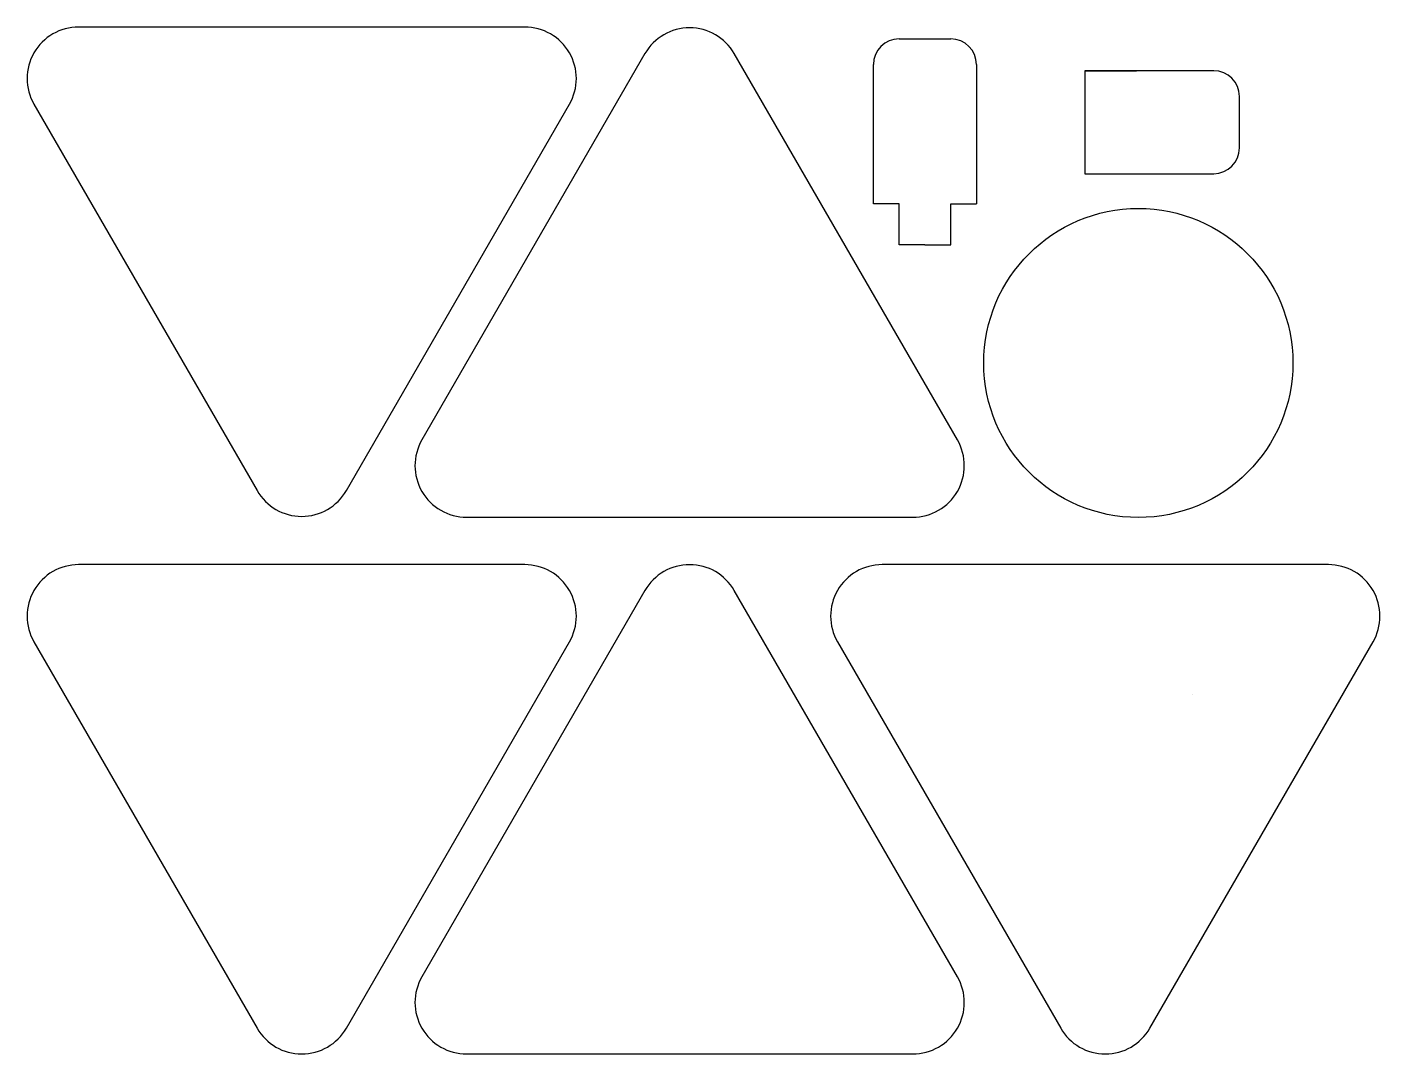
# Model space of a CAD drawing. Header units: inches. Extents: x -109 to 154, y -127 to 73.
import ezdxf

# ---------------------------------------------------------------- set-up
doc = ezdxf.new("R2010")
doc.units = ezdxf.units.IN
doc.header["$MEASUREMENT"] = 0
doc.layers.get('0').update_dxf_attribs({"color": 6})

msp = doc.modelspace()

# ---------------------------------------------------------------- linework, layer by layer
for p, q in [((60.28, 70.43), (70.28, 70.43)), ((55.28, 38.43), (55.28, 65.43)), ((75.28, 65.43), (75.28, 38.43)), ((96.32, 64.26), (96.32, 44.26)), ((96.32, 64.26), (106.32, 64.26)), ((106.32, 64.26), (96.32, 64.26)), ((121.32, 64.26), (106.32, 64.26)), ((126.32, 49.26), (126.32, 59.26)), ((96.32, 44.26), (106.32, 44.26)), ((106.32, 44.26), (121.32, 44.26)), ((60.28, 38.43), (55.28, 38.43)), ((60.28, 30.43), (60.28, 38.43)), ((70.28, 38.43), (75.28, 38.43)), ((70.28, 30.43), (70.28, 38.43)), ((65.28, 30.43), (60.28, 30.43)), ((65.28, 30.43), (70.28, 30.43)), ((117.25, -56.85), (117.25, -56.85))]:
    msp.add_line(p, q)
for points in [[(-47, -17.27), (-3.7, 57.73, 0.57735), (-12.36, 72.73), (-98.96, 72.73, 0.57735), (-107.62, 57.73), (-64.32, -17.27, 0.57735)], [(10.96, 67.57), (-32.34, -7.43, 0.57735), (-23.68, -22.43), (62.93, -22.43, 0.57735), (71.59, -7.43), (28.28, 67.57, 0.57735)], [(-47, -121.65), (-3.7, -46.65, 0.57735), (-12.36, -31.65), (-98.96, -31.65, 0.57735), (-107.62, -46.65), (-64.32, -121.65, 0.57735)], [(10.96, -36.65), (-32.34, -111.65, 0.57735), (-23.68, -126.65), (62.93, -126.65, 0.57735), (71.59, -111.65), (28.28, -36.65, 0.57735)], [(108.95, -121.65), (152.25, -46.65, 0.57735), (143.59, -31.65), (56.98, -31.65, 0.57735), (48.32, -46.65), (91.63, -121.65, 0.57735)]]:
    msp.add_lwpolyline(points, format="xyb", close=True)
msp.add_circle((106.7, 7.51), 30)
for centre, start, end in [((60.28, 65.43), 90, 180), ((70.28, 65.43), 0, 90), ((121.32, 59.26), 0, 90), ((121.32, 49.26), 270, 0)]:
    msp.add_arc(centre, 5, start, end)

doc.saveas('drawing.dxf')
